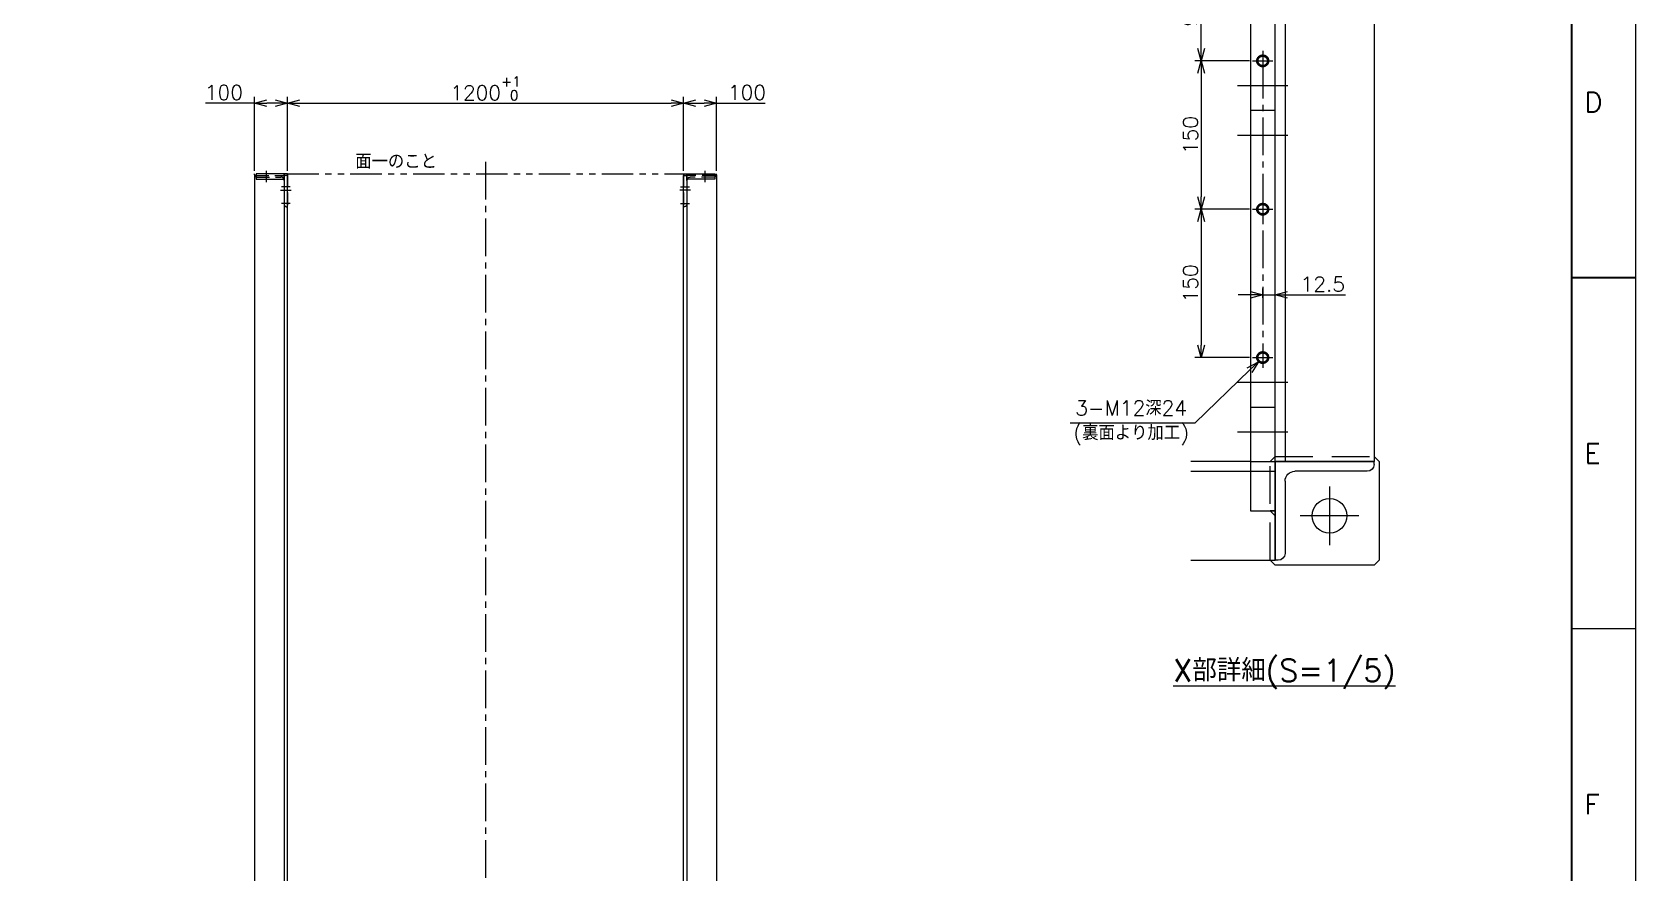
# Model space of a CAD drawing. Header units: millimetres. Extents: x 0 to 12423, y -72 to 8744.
# Drawn here: x 7562 to 12423, y 2551 to 5102 of the extents above; entities that cross this region are included whole.
import ezdxf
from ezdxf.enums import TextEntityAlignment as Align
from ezdxf.xclip import XClip

# ---------------------------------------------------------------- set-up
doc = ezdxf.new("R2010")
doc.units = ezdxf.units.MM
doc.header["$LTSCALE"] = 6
doc.header["$XCLIPFRAME"] = 0
doc.header["$PDMODE"] = 99
doc.header["$PDSIZE"] = 1
for name, pattern in [('CENTER2', [28.575, 19.05, -3.175, 3.175, -3.175]), ('HIDDEN', [9.525, 6.35, -3.175]), ('PHANTOM2', [31.75, 15.875, -3.175, 3.175, -3.175, 3.175, -3.175])]:
    doc.linetypes.add(name, pattern=pattern)
for name, color, linetype, lineweight in [('04_HIDDEN', 2, 'HIDDEN', 13), ('05_CENTER', 4, 'CENTER2', 13), ('06_PHANTOM', 2, 'PHANTOM2', 13), ('08_DIM', 3, 'Continuous', 13), ('90_FRAME', 5, 'Continuous', 35)]:
    doc.layers.add(name, color=color, linetype=linetype, lineweight=lineweight)
doc.layers.add('10_DRAFT', color=8, linetype='Continuous', lineweight=0, plot=False)
doc.layers.add('91_BLANK', color=5, linetype='Continuous', lineweight=0, plot=False)
doc.styles.add('KSS_TXT', font='txt.shx', dxfattribs={"bigfont": 'extfont2.shx'})
doc.dimstyles.new('KSS_DIM', dxfattribs={"dimscale": 15, "dimtxt": 3, "dimasz": 2.5, "dimexe": 1.25, "dimexo": 0.625, "dimtad": 1, "dimdsep": 46, "dimtxsty": 'KSS_TXT', "dimblk": 'OPEN30', "dimcen": 0, "dimazin": 2, "dimtfac": 0.75, "dimtmove": 0, "dimatfit": 3, "dimldrblk": 'OPEN30', "dimfxl": 1.25, "dimtolj": 1, "dimarcsym": 0})
doc.dimstyles.new('KSS_DIM$3', dxfattribs={"dimscale": 15, "dimtxt": 3, "dimasz": 2.5, "dimexe": 1.25, "dimexo": 0.625, "dimtad": 1, "dimtih": 1, "dimtoh": 1, "dimdsep": 46, "dimtxsty": 'KSS_TXT', "dimblk": 'OPEN30', "dimcen": 0, "dimazin": 2, "dimtfac": 0.75, "dimtofl": 0, "dimtmove": 0, "dimatfit": 3, "dimldrblk": 'OPEN30', "dimfxl": 1.25, "dimtolj": 1, "dimarcsym": 0})

# ---------------------------------------------------------------- blocks, each defined once
blk = doc.blocks.new('A$C2B834F33')
at = {"color": 0}
for p, q in [((0, 0), (-100, 0)), ((-100, -3), (-100, 0)), ((0, 0), (0, -100)), ((-93, -10), (-20, -10)), ((-10, -20), (-10, -93)), ((-3, -100), (0, -100))]:
    blk.add_line(p, q, dxfattribs=at)
for centre, radius, start, end in [((-93, -3), 7, 180, 270), ((-20, -20), 10, 0, 90), ((-3, -93), 7, 180, 270)]:
    blk.add_arc(centre, radius, start, end, dxfattribs=at)
blk = doc.blocks.new('_Open30')
at = {"color": 0, "linetype": 'ByBlock', "lineweight": -2}
for p, q in [((-1, 0.27), (0, 0)), ((0, 0), (-1, -0.27)), ((0, 0), (-1, 0))]:
    blk.add_line(p, q, dxfattribs=at)
blk = doc.blocks.new('*D207')
at = {"layer": '08_DIM', "color": 0, "lineweight": -2, "transparency": 16777216}
for p, q in [((11245.2, 5299.3), (11086.4, 5299.3)), ((11105.2, 5051.8), (11105.2, 5261.8)), ((11251.7, 5014.3), (11086.4, 5014.3))]:
    blk.add_line(p, q, dxfattribs=at)
at = {"layer": 'Defpoints', "color": 0, "transparency": 16777216}
for p in [(11105.2, 5299.3), (11254.6, 5299.3), (11261.1, 5014.3)]:
    blk.add_point(p, dxfattribs=at)
at = {"layer": '08_DIM', "color": 0, "lineweight": -2, "transparency": 16777216, "xscale": 37.5, "yscale": 37.5, "zscale": 37.5}
for p, rotation in [((11105.2, 5299.3), 90), ((11105.2, 5014.3), 270)]:
    blk.add_blockref('_Open30', p, dxfattribs=dict(at, rotation=rotation))
at = {"layer": '08_DIM', "color": 0, "transparency": 16777216, "insert": (11073.3, 5156.8), "char_height": 45, "attachment_point": 5, "rotation": 90, "style": 'KSS_TXT'}
blk.add_mtext('\\A1;95', dxfattribs=at)
blk = doc.blocks.new('*D208')
at = {"layer": '08_DIM', "color": 0, "lineweight": -2, "transparency": 16777216}
for p, q in [((11251.7, 5014.3), (11086.4, 5014.3)), ((11105.2, 4976.8), (11105.2, 4601.8)), ((11251.7, 4564.3), (11086.4, 4564.3))]:
    blk.add_line(p, q, dxfattribs=at)
at = {"layer": 'Defpoints', "color": 0, "transparency": 16777216}
for p in [(11261.1, 5014.3), (11105.2, 4564.3), (11261.1, 4564.3)]:
    blk.add_point(p, dxfattribs=at)
at = {"layer": '08_DIM', "color": 0, "lineweight": -2, "transparency": 16777216, "xscale": 37.5, "yscale": 37.5, "zscale": 37.5}
for p, rotation in [((11105.2, 5014.3), 90), ((11105.2, 4564.3), 270)]:
    blk.add_blockref('_Open30', p, dxfattribs=dict(at, rotation=rotation))
at = {"layer": '08_DIM', "color": 0, "transparency": 16777216, "insert": (11073.3, 4789.3), "char_height": 45, "attachment_point": 5, "rotation": 90, "style": 'KSS_TXT'}
blk.add_mtext('\\A1;150', dxfattribs=at)
blk = doc.blocks.new('*D209')
at = {"layer": '08_DIM', "color": 0, "lineweight": -2, "transparency": 16777216}
for p, q in [((11251.7, 4564.3), (11086.4, 4564.3)), ((11105.2, 4526.8), (11105.2, 4151.8)), ((11251.7, 4114.3), (11086.4, 4114.3))]:
    blk.add_line(p, q, dxfattribs=at)
at = {"layer": 'Defpoints', "color": 0, "transparency": 16777216}
for p in [(11261.1, 4564.3), (11105.2, 4114.3), (11261.1, 4114.3)]:
    blk.add_point(p, dxfattribs=at)
at = {"layer": '08_DIM', "color": 0, "lineweight": -2, "transparency": 16777216, "xscale": 37.5, "yscale": 37.5, "zscale": 37.5}
for p, rotation in [((11105.2, 4564.3), 90), ((11105.2, 4114.3), 270)]:
    blk.add_blockref('_Open30', p, dxfattribs=dict(at, rotation=rotation))
at = {"layer": '08_DIM', "color": 0, "transparency": 16777216, "insert": (11073.3, 4339.3), "char_height": 45, "attachment_point": 5, "rotation": 90, "style": 'KSS_TXT'}
blk.add_mtext('\\A1;150', dxfattribs=at)
blk = doc.blocks.new('*D210')
at = {"layer": '08_DIM', "color": 0, "lineweight": -2, "transparency": 16777216}
for p, q in [((11254.6, 4304.9), (11217.1, 4304.9)), ((11292.1, 4295), (11292.1, 4323.6)), ((11292.1, 4304.9), (11329.6, 4304.9)), ((11329.6, 4296.1), (11329.6, 4323.6)), ((11367.1, 4304.9), (11543.3, 4304.9))]:
    blk.add_line(p, q, dxfattribs=at)
at = {"layer": 'Defpoints', "color": 0, "transparency": 16777216}
for p in [(11292.1, 4285.6), (11329.6, 4304.9), (11329.6, 4286.8)]:
    blk.add_point(p, dxfattribs=at)
at = {"layer": '08_DIM', "color": 0, "lineweight": -2, "transparency": 16777216, "xscale": 37.5, "yscale": 37.5, "zscale": 37.5}
blk.add_blockref('_Open30', (11292.1, 4304.9), dxfattribs=at)
at = {"layer": '08_DIM', "color": 0, "lineweight": -2, "transparency": 16777216, "xscale": 37.5, "yscale": 37.5, "zscale": 37.5, "rotation": 180}
blk.add_blockref('_Open30', (11329.6, 4304.9), dxfattribs=at)
at = {"layer": '08_DIM', "color": 0, "transparency": 16777216, "insert": (11473.9, 4336.8), "char_height": 45, "attachment_point": 5, "style": 'KSS_TXT'}
blk.add_mtext('\\A1;12.5', dxfattribs=at)
blk = doc.blocks.new('*D213')
at = {"layer": '08_DIM', "color": 0, "lineweight": -2, "transparency": 16777216}
for p, q in [((11087.1, 3916.2), (11252.1, 4075.7)), ((10708.7, 3916.2), (11087.1, 3916.2))]:
    blk.add_line(p, q, dxfattribs=at)
at = {"layer": 'Defpoints', "color": 0, "transparency": 16777216}
for p in [(11279.1, 4101.8), (11305, 4126.8)]:
    blk.add_point(p, dxfattribs=at)
at = {"layer": '08_DIM', "color": 0, "lineweight": -2, "transparency": 16777216, "xscale": 37.5, "yscale": 37.5, "zscale": 37.5, "rotation": 44.00793398081857}
blk.add_blockref('_Open30', (11279.1, 4101.8), dxfattribs=at)
at = {"layer": '08_DIM', "color": 0, "transparency": 16777216, "insert": (10893.2, 3916.2), "char_height": 45, "attachment_point": 5, "style": 'KSS_TXT'}
blk.add_mtext('\\A1;3-M12深24\\P(裏面より加工)', dxfattribs=at)
blk = doc.blocks.new('*D234')
at = {"layer": '08_DIM', "color": 0, "lineweight": -2, "transparency": 16777216}
for p, q in [((8236.3, 4886.2), (8088.2, 4886.2)), ((8236.3, 4681.2), (8236.3, 4904.9)), ((8298.8, 4886.2), (8273.8, 4886.2)), ((8336.3, 4681.2), (8336.3, 4904.9))]:
    blk.add_line(p, q, dxfattribs=at)
at = {"layer": 'Defpoints', "color": 0, "transparency": 16777216}
for p in [(8236.3, 4886.2), (8236.3, 4671.9), (8336.3, 4671.9)]:
    blk.add_point(p, dxfattribs=at)
at = {"layer": '08_DIM', "color": 0, "lineweight": -2, "transparency": 16777216, "xscale": 37.5, "yscale": 37.5, "zscale": 37.5, "rotation": 180}
blk.add_blockref('_Open30', (8236.3, 4886.2), dxfattribs=at)
at = {"layer": '08_DIM', "color": 0, "lineweight": -2, "transparency": 16777216, "xscale": 37.5, "yscale": 37.5, "zscale": 37.5}
blk.add_blockref('_Open30', (8336.3, 4886.2), dxfattribs=at)
at = {"layer": '08_DIM', "color": 0, "transparency": 16777216, "insert": (8143.5, 4918.1), "char_height": 45, "attachment_point": 5, "style": 'KSS_TXT'}
blk.add_mtext('\\A1;100', dxfattribs=at)
blk = doc.blocks.new('*D235')
at = {"layer": '08_DIM', "color": 0, "lineweight": -2, "transparency": 16777216}
for p, q in [((8336.3, 4681.2), (8336.3, 4904.9)), ((8373.8, 4886.2), (9498.8, 4886.2)), ((9536.3, 4681.2), (9536.3, 4904.9))]:
    blk.add_line(p, q, dxfattribs=at)
at = {"layer": 'Defpoints', "color": 0, "transparency": 16777216}
for p in [(9536.3, 4886.2), (8336.3, 4671.9), (9536.3, 4671.9)]:
    blk.add_point(p, dxfattribs=at)
at = {"layer": '08_DIM', "color": 0, "lineweight": -2, "transparency": 16777216, "xscale": 37.5, "yscale": 37.5, "zscale": 37.5, "rotation": 180}
blk.add_blockref('_Open30', (8336.3, 4886.2), dxfattribs=at)
at = {"layer": '08_DIM', "color": 0, "lineweight": -2, "transparency": 16777216, "xscale": 37.5, "yscale": 37.5, "zscale": 37.5}
blk.add_blockref('_Open30', (9536.3, 4886.2), dxfattribs=at)
at = {"layer": '08_DIM', "color": 0, "transparency": 16777216, "insert": (8936.3, 4930.6), "char_height": 45, "attachment_point": 5, "style": 'KSS_TXT'}
blk.add_mtext('1200{\\H30.000000;\\S+1^  0;}', dxfattribs=at)
blk = doc.blocks.new('*D236')
at = {"layer": '08_DIM', "color": 0, "lineweight": -2, "transparency": 16777216}
for p, q in [((9536.3, 4681.2), (9536.3, 4904.9)), ((9573.8, 4886.2), (9598.8, 4886.2)), ((9636.3, 4681.2), (9636.3, 4904.9)), ((9636.3, 4886.2), (9784.4, 4886.2))]:
    blk.add_line(p, q, dxfattribs=at)
at = {"layer": 'Defpoints', "color": 0, "transparency": 16777216}
for p in [(9636.3, 4886.2), (9536.3, 4671.9), (9636.3, 4671.9)]:
    blk.add_point(p, dxfattribs=at)
at = {"layer": '08_DIM', "color": 0, "lineweight": -2, "transparency": 16777216, "xscale": 37.5, "yscale": 37.5, "zscale": 37.5, "rotation": 180}
blk.add_blockref('_Open30', (9536.3, 4886.2), dxfattribs=at)
at = {"layer": '08_DIM', "color": 0, "lineweight": -2, "transparency": 16777216, "xscale": 37.5, "yscale": 37.5, "zscale": 37.5}
blk.add_blockref('_Open30', (9636.3, 4886.2), dxfattribs=at)
at = {"layer": '08_DIM', "color": 0, "transparency": 16777216, "insert": (9729.1, 4918.1), "char_height": 45, "attachment_point": 5, "style": 'KSS_TXT'}
blk.add_mtext('\\A1;100', dxfattribs=at)
blk = doc.blocks.new('M12Tz_1')
at = {"color": 0}
for radius in [6, 4.75]:
    blk.add_circle((0, 0), radius, dxfattribs=at)
at = {"layer": '05_CENTER'}
for p, q in [((10.3, 0), (-10.3, 0)), ((0, -10.3), (0, 10.3))]:
    blk.add_line(p, q, dxfattribs=at)
blk = doc.blocks.new('A$C392A381D')
at = {"color": 0}
for p, q in [((22.5, 1095), (22.5, 398)), ((22.5, 345), (22.5, -105)), ((-1187.5, -115), (-12.5, -115))]:
    blk.add_line(p, q, dxfattribs=at)
for p, q in [((112.5, -100), (117.5, -105)), ((117.5, -105), (117.5, -205)), ((12.5, -210), (7.5, -205)), ((112.5, -210), (12.5, -210)), ((117.5, -205), (112.5, -210))]:
    blk.add_line(p, q)
for points in [[(12.5, 1095), (112.5, 1095), (112.5, -105), (12.5, -105)], [(-12.5, -155), (12.5, -155), (12.5, 395), (-12.5, 395)]]:
    blk.add_lwpolyline(points, close=True, dxfattribs=at)
at = {"color": 3}
for points in [[(12.5, 395), (7.5, 395), (12.5, 400), (12.5, 400)], [(12.5, -155), (7.5, -155), (12.5, -160), (12.5, -160)]]:
    blk.add_lwpolyline(points, close=True, dxfattribs=at)
at = {"color": 0}
blk.add_lwpolyline([(-12.5, -105), (-1187.5, -105), (-1187.5, -205), (12.5, -205), (12.5, -105), (12.5, -105)], dxfattribs=at)
blk.add_circle((67.5, -160), 17.5, dxfattribs=at)
at = {"layer": '04_HIDDEN'}
for p, q in [((-12.5, -105), (12.5, -105)), ((7.5, -105), (12.5, -100)), ((7.5, -205), (7.5, -105)), ((12.5, -100), (112.5, -100)), ((-12.5, -115), (12.5, -115))]:
    blk.add_line(p, q, dxfattribs=at)
at = {"layer": '05_CENTER'}
for p, q in [((-25.5, 275), (25.4, 275)), ((-25.5, 225), (25.4, 225)), ((-25.5, -25), (25.4, -25)), ((-25.5, -75), (25.4, -75)), ((67.5, -130.3), (67.5, -189.7)), ((97.2, -160), (37.8, -160))]:
    blk.add_line(p, q, dxfattribs=at)
at = {"layer": '10_DRAFT'}
for p, q in [((-12.5, 250), (12.5, 250)), ((-12.5, -50), (12.5, -50))]:
    blk.add_line(p, q, dxfattribs=at)
at = {"rotation": 180}
blk.add_blockref('A$C2B834F33', (12.5, 345), dxfattribs=at)
at = {"xscale": -1}
blk.add_blockref('A$C2B834F33', (12.5, -105), dxfattribs=at)
at = {"layer": '04_HIDDEN', "rotation": 180}
for p in [(0, 300), (0, 150), (0, 0)]:
    blk.add_blockref('M12Tz_1', p, dxfattribs=at)

msp = doc.modelspace()

# ---------------------------------------------------------------- linework, layer by layer
at = {"color": 0}
for p, q in [((8326.31, 4666.857), (8326.31, 1140.857)), ((9546.31, 4666.857), (9546.31, 1140.857))]:
    msp.add_line(p, q, dxfattribs=at)
for points in [[(8241.31, 4666.857), (8236.31, 4666.857), (8236.31, 1140.857), (8336.31, 1140.857), (8336.31, 4666.857), (8326.31, 4666.857)], [(9631.31, 4666.857), (9636.31, 4666.857), (9636.31, 1140.857), (9536.31, 1140.857), (9536.31, 4666.857), (9546.31, 4666.857)]]:
    msp.add_lwpolyline(points, dxfattribs=at)
at = {"color": 3}
for points in [[(8241.31, 4666.857), (8238.31, 4666.857), (8241.31, 4669.857), (8241.31, 4669.857)], [(8326.31, 4666.857), (8329.31, 4666.857), (8326.31, 4669.857), (8326.31, 4669.857)], [(8336.31, 4666.857), (8333.31, 4666.857), (8336.31, 4669.857), (8336.31, 4669.857)], [(9536.31, 4666.857), (9539.31, 4666.857), (9536.31, 4669.857), (9536.31, 4669.857)], [(9546.31, 4666.857), (9543.31, 4666.857), (9546.31, 4669.857), (9546.31, 4669.857)], [(9631.31, 4666.857), (9634.31, 4666.857), (9631.31, 4669.857), (9631.31, 4669.857)], [(8326.31, 4655.857), (8323.31, 4655.857), (8326.31, 4652.857), (8326.31, 4652.857)], [(9546.31, 4655.857), (9549.31, 4655.857), (9546.31, 4652.857), (9546.31, 4652.857)]]:
    msp.add_lwpolyline(points, close=True, dxfattribs=at)
at = {"color": 0}
for points in [[(8326.31, 4671.857), (8241.31, 4671.857), (8241.31, 4655.857), (8326.31, 4655.857)], [(9546.31, 4671.857), (9631.31, 4671.857), (9631.31, 4655.857), (9546.31, 4655.857)]]:
    msp.add_lwpolyline(points, close=True, dxfattribs=at)
at = {"layer": '04_HIDDEN'}
for p, q in [((8241.31, 4666.857), (8326.31, 4666.857)), ((9631.31, 4666.857), (9546.31, 4666.857))]:
    msp.add_line(p, q, dxfattribs=at)
at = {"layer": '05_CENTER'}
for p, q in [((11292.057, 5014.261), (11292.057, 4114.261)), ((8271.63, 4680.613), (8271.63, 4646.766)), ((8936.31, 4707.91), (8936.31, 1101.039)), ((9600.99, 4680.613), (9600.99, 4646.766)), ((8315.277, 4621.857), (8347.507, 4621.857)), ((8344.765, 4631.857), (8318.004, 4631.857)), ((9557.343, 4621.857), (9525.113, 4621.857)), ((9527.854, 4631.857), (9554.615, 4631.857)), ((8344.765, 4581.857), (8318.004, 4581.857)), ((9527.854, 4581.857), (9554.615, 4581.857))]:
    msp.add_line(p, q, dxfattribs=at)
at = {"layer": '06_PHANTOM'}
msp.add_line((8336.31, 4671.857), (9536.31, 4671.857), dxfattribs=at)
at = {"layer": '90_FRAME'}
msp.add_line((12423.013, 4356.464), (12228.584, 4356.464), dxfattribs=at)
at = {"layer": '90_FRAME', "color": 4, "lineweight": 13}
msp.add_line((12423.013, 3291.506), (12228.584, 3291.506), dxfattribs=at)
at = {"layer": '90_FRAME'}
msp.add_lwpolyline([(582.689, 193.56), (12228.584, 193.56), (12228.584, 8519.368), (582.689, 8519.368)], close=True, dxfattribs=at)
at = {"layer": '91_BLANK'}
msp.add_lwpolyline([(0, 0), (12423.013, 0), (12423.013, 8743.797), (0, 8743.797)], close=True, dxfattribs=at)

# ---------------------------------------------------------------- block references
ref = msp.add_blockref('A$C392A381D', (11292.057, 4114.261), dxfattribs=dict(xscale=3, yscale=3, zscale=3))
XClip(ref).set_block_clipping_path([(-72.6018582271, -254.7546454886), (159.1302147896, 484.9648986034)])
at = {"layer": '04_HIDDEN'}
msp.add_blockref('A$C2B834F33', (8336.31, 4671.857), dxfattribs=at)
at = {"layer": '04_HIDDEN', "xscale": -1}
msp.add_blockref('A$C2B834F33', (9536.31, 4671.857), dxfattribs=at)

# ---------------------------------------------------------------- texts
at = {"layer": '08_DIM', "style": 'KSS_TXT'}
for s, height, p in [('面一のこと', 45, (8541.711, 4686.826)), ('%%uX部詳細(S=1/5)', 67.5, (11020.8, 3131.721))]:
    msp.add_text(s, height=height, dxfattribs=at).set_placement(p)
at = {"layer": '90_FRAME', "color": 0, "lineweight": 13, "style": 'KSS_TXT'}
for s, p in [('D', (12267.235, 4888.943)), ('E', (12267.235, 3823.985)), ('F', (12267.235, 2759.026))]:
    msp.add_text(s, height=60, dxfattribs=at).set_placement(p, align=Align.MIDDLE_LEFT)

# ---------------------------------------------------------------- dimensions: what is measured, and where the dimension line sits
at = {"layer": '08_DIM'}
for base, p1, p2, picture, middle in [((11105.162, 5299.261), (11261.06, 5014.261), (11254.557, 5299.261), '*D207', (11073.287, 5156.761)), ((11105.162, 4564.261), (11261.06, 5014.261), (11261.06, 4564.261), '*D208', (11073.287, 4789.261)), ((11105.162, 4114.261), (11261.06, 4564.261), (11261.06, 4114.261), '*D209', (11073.287, 4339.261))]:
    dim = msp.add_linear_dim(base=base, p1=p1, p2=p2, angle=90, dimstyle='KSS_DIM', override={"dimlfac": 0.333333}, dxfattribs=at)
    dim.commit()
    dim.dimension.update_dxf_attribs({"geometry": picture, "text_midpoint": middle})
for base, p1, p2, override, picture, middle in [((9536.31, 4886.2), (8336.31, 4671.857), (9536.31, 4671.857), {"dimpost": '', "dimtol": 1, "dimlim": 0, "dimtp": 1, "dimtm": 0, "dimtfac": 0.666667, "dimtdec": 2, "dimtolj": 0, "dimtzin": 8}, '*D235', (8936.31, 4930.575)), ((11329.557, 4304.876), (11292.057, 4285.61), (11329.557, 4286.775), {"dimlfac": 0.333333}, '*D210', (11473.932, 4336.751))]:
    dim = msp.add_linear_dim(base=base, p1=p1, p2=p2, dimstyle='KSS_DIM', override=override, dxfattribs=at)
    dim.commit()
    dim.dimension.update_dxf_attribs({"geometry": picture, "text_midpoint": middle})
for base, p1, p2, picture, middle in [((8236.31, 4886.2), (8336.31, 4671.857), (8236.31, 4671.857), '*D234', (8143.497, 4918.075)), ((9636.31, 4886.2), (9536.31, 4671.857), (9636.31, 4671.857), '*D236', (9729.122, 4918.075))]:
    dim = msp.add_linear_dim(base=base, p1=p1, p2=p2, dimstyle='KSS_DIM', dxfattribs=at)
    dim.commit()
    dim.dimension.update_dxf_attribs({"geometry": picture, "text_midpoint": middle})
dim = msp.add_diameter_dim_2p(p1=(11305.003, 4126.767), p2=(11279.11, 4101.755), text='3-M<>', dimstyle='KSS_DIM$3', override={"dimlfac": 0.333333, "dimpost": '<>深24\\X(裏面より加工)', "dimtix": 1}, dxfattribs=at)
dim.commit()
dim.dimension.update_dxf_attribs({"geometry": '*D213', "text_midpoint": (10893.177, 3916.236), "dimtype": 163})

doc.saveas('drawing.dxf')
